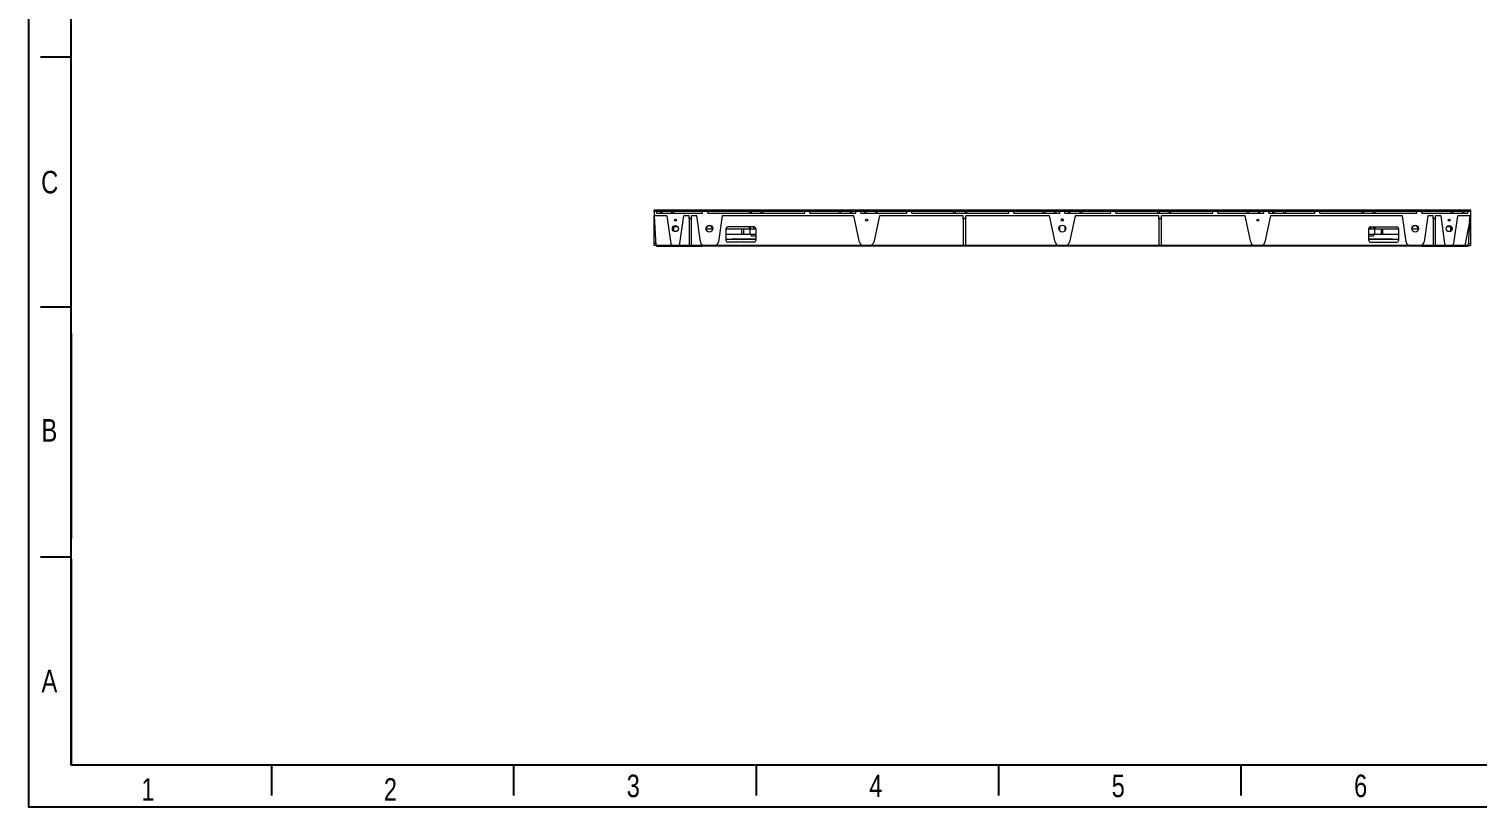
# Model space of a CAD drawing. Header units: millimetres. Extents: x 2185 to 26698, y 9658 to 17427.
# Drawn here: x 2185 to 3888, y 9658 to 10574 of the extents above; entities that cross this region are included whole.
import ezdxf

# ---------------------------------------------------------------- set-up
doc = ezdxf.new("R2010")
doc.units = ezdxf.units.MM
doc.linetypes.add('SLD-实线', pattern=[0])
doc.layers.add('文字层', color=8, linetype='SLD-实线', lineweight=15)
doc.styles.add('CKSTANDARD', font='arial.ttf')
doc.styles.add('Roamns', font='romans.shx')

# ---------------------------------------------------------------- blocks, each defined once
blk = doc.blocks.new('standard template')
for p, q in [((456, 14517), (54, 14517)), ((456, 11245), (54, 11245)), ((456, 10901), (456, 8211)), ((456, 8211), (456, 10446)), ((456, 6313), (456, 10291)), ((456, 7973), (54, 7973)), ((456, 7944), (456, 5254)), ((456, 5254), (37409, 5254)), ((3074, 5254), (3074, 4851)), ((6246, 4851), (6246, 5254)), ((9418, 4851), (9418, 5254)), ((12589, 4851), (12589, 5254)), ((15761, 4851), (15761, 5254))]:
    blk.add_line(p, q)
blk.add_lwpolyline([(37963, 4700), (-97, 4700), (-97, 30879), (37963, 30879)], close=True)
at = {"color": 7}
for points in [[(456, 6674), (456, 5964), (456, 5254), (456, 30226), (37409, 30226), (37409, 5254)], [(456, 9631), (456, 8921), (456, 8211)]]:
    blk.add_lwpolyline(points, dxfattribs=at)
at = {"style": 'CKSTANDARD', "width": 0.75}
for s, p in [('C', (62, 12732)), ('B', (67, 9483)), ('A', (67, 6202)), ('3', (7722, 4830)), ('4', (10894, 4830)), ('5', (14066, 4830)), ('6', (17237, 4830)), ('1', (1373, 4783)), ('2', (4545, 4783))]:
    blk.add_text(s, height=295, dxfattribs=at).set_placement(p)
at = {"style": 'Roamns'}
for tag, p in [('PAGE_NAME', (27466, 7594)), ('PROJECT_NAME', (27466, 6884)), ('DRAWN_NAME', (27466, 6174)), ('VERSION', (34241, 6174)), ('SELECT_DATA', (27466, 5464)), ('PAGE_NUMBER', (34241, 5464))]:
    blk.add_attdef(tag, p, '', height=285, dxfattribs=at)
blk = doc.blocks.new('76209563')
at = {"color": 2, "linetype": 'Continuous'}
for p, q in [((-5361.1, 1900.8), (-5361.1, 1895.8)), ((-5358.1, 1900.8), (-5361.1, 1900.8)), ((-5361.1, 1863.4), (-5361.1, 1895.8)), ((-5346.1, 1895.8), (-5361.1, 1895.8)), ((-5358.6, 1860.8), (-5360.6, 1895.8)), ((-5358.1, 1898.8), (-5358.1, 1900.8)), ((-5358.1, 1898.8), (-5304.1, 1898.8)), ((-5352.1, 1900.8), (-5354.1, 1900.8)), ((-5346.1, 1895.8), (-5341.5, 1863.4)), ((-5338.2, 1900.8), (-5340.2, 1900.8)), ((-5338.3, 1898.8), (-5338.2, 1899.5)), ((-5335.8, 1890.8), (-5337.4, 1890.8)), ((-5335.8, 1890.8), (-5335.1, 1890.4)), ((-5330.8, 1863.4), (-5326.1, 1895.8)), ((-5320.1, 1895.8), (-5326.1, 1895.8)), ((-5320.1, 1892.8), (-5320.1, 1895.8)), ((-5320.1, 1892.3), (-5320.1, 1892.8)), ((-5317.1, 1892.8), (-5320.1, 1892.8)), ((-5320.1, 1892.3), (-5320.1, 1860.8)), ((-5317.1, 1892.3), (-5320.1, 1892.3)), ((-5317.1, 1892.8), (-5317.1, 1895.8)), ((-5311.1, 1895.8), (-5317.1, 1895.8)), ((-5317.1, 1892.8), (-5317.1, 1892.3)), ((-5317.1, 1860.8), (-5317.1, 1892.3)), ((-5306.8, 1865.1), (-5311.1, 1895.8)), ((-5304.1, 1898.8), (-5304.1, 1900.8)), ((-5298.1, 1900.8), (-5304.1, 1900.8)), ((-5298.1, 1898.8), (-5298.1, 1900.8)), ((-5298.1, 1898.8), (-5184.1, 1898.8)), ((-5281.1, 1895.8), (-5285.5, 1865.1)), ((-5126.1, 1895.8), (-5281.1, 1895.8)), ((-5247.1, 1900.8), (-5249.1, 1900.8)), ((-5233.2, 1900.8), (-5235.2, 1900.8)), ((-5233.3, 1898.8), (-5233.2, 1899.5)), ((-5184.1, 1898.8), (-5184.1, 1900.8)), ((-5178.1, 1900.8), (-5184.1, 1900.8)), ((-5178.1, 1898.8), (-5178.1, 1900.8)), ((-5178.1, 1898.8), (-5124.1, 1898.8)), ((-5142.1, 1900.8), (-5144.1, 1900.8)), ((-5128.2, 1900.8), (-5130.2, 1900.8)), ((-5128.3, 1898.8), (-5128.2, 1899.5)), ((-5119.5, 1864.7), (-5126.1, 1895.8)), ((-5124.1, 1898.8), (-5124.1, 1900.8)), ((-5118.1, 1900.8), (-5124.1, 1900.8)), ((-5118.1, 1898.8), (-5118.1, 1900.8)), ((-5118.1, 1898.8), (-5064.1, 1898.8)), ((-5112.1, 1900.8), (-5114.1, 1900.8)), ((-5096.1, 1895.8), (-5102.8, 1864.7)), ((-5098.2, 1900.8), (-5100.2, 1900.8)), ((-5098.3, 1898.8), (-5098.2, 1899.5)), ((-4997.6, 1895.8), (-5096.1, 1895.8)), ((-5064.1, 1898.8), (-5064.1, 1900.8)), ((-5058.1, 1900.8), (-5064.1, 1900.8)), ((-5058.1, 1898.8), (-5058.1, 1900.8)), ((-5058.1, 1898.8), (-4944.1, 1898.8)), ((-5007.1, 1900.8), (-5009.1, 1900.8)), ((-4997.6, 1892.8), (-4997.6, 1895.8)), ((-4997.6, 1892.3), (-4997.6, 1892.8)), ((-4994.6, 1892.8), (-4997.6, 1892.8)), ((-4997.6, 1892.3), (-4997.6, 1860.8)), ((-4994.6, 1892.3), (-4997.6, 1892.3)), ((-4993.2, 1900.8), (-4995.2, 1900.8)), ((-4994.6, 1892.8), (-4994.6, 1895.8)), ((-4896.1, 1895.8), (-4994.6, 1895.8)), ((-4994.6, 1892.8), (-4994.6, 1892.3)), ((-4994.6, 1860.8), (-4994.6, 1892.3)), ((-4993.3, 1898.8), (-4993.2, 1899.5)), ((-4938.1, 1900.8), (-4944.1, 1900.8)), ((-4944.1, 1898.8), (-4944.1, 1900.8)), ((-4938.1, 1898.8), (-4938.1, 1900.8)), ((-4938.1, 1898.8), (-4884.1, 1898.8)), ((-4902.1, 1900.8), (-4904.1, 1900.8)), ((-4889.5, 1864.7), (-4896.1, 1895.8)), ((-4888.2, 1900.8), (-4890.2, 1900.8)), ((-4888.3, 1898.8), (-4888.2, 1899.5)), ((-4878.1, 1900.8), (-4884.1, 1900.8)), ((-4884.1, 1898.8), (-4884.1, 1900.8)), ((-4878.1, 1898.8), (-4878.1, 1900.8)), ((-4878.1, 1898.8), (-4824.1, 1898.8)), ((-4872.1, 1900.8), (-4874.1, 1900.8)), ((-4866.1, 1895.8), (-4872.8, 1864.7)), ((-4767.6, 1895.8), (-4866.1, 1895.8)), ((-4858.2, 1900.8), (-4860.2, 1900.8)), ((-4858.3, 1898.8), (-4858.2, 1899.5)), ((-4818.1, 1900.8), (-4824.1, 1900.8)), ((-4824.1, 1898.8), (-4824.1, 1900.8)), ((-4818.1, 1898.8), (-4818.1, 1900.8)), ((-4818.1, 1898.8), (-4704.1, 1898.8)), ((-4767.1, 1900.8), (-4769.1, 1900.8)), ((-4767.6, 1892.8), (-4767.6, 1895.8)), ((-4764.6, 1892.8), (-4767.6, 1892.8)), ((-4767.6, 1892.3), (-4767.6, 1892.8)), ((-4764.6, 1892.3), (-4767.6, 1892.3)), ((-4767.6, 1892.3), (-4767.6, 1860.8)), ((-4666.1, 1895.8), (-4764.6, 1895.8)), ((-4764.6, 1892.8), (-4764.6, 1895.8)), ((-4764.6, 1892.8), (-4764.6, 1892.3)), ((-4764.6, 1860.8), (-4764.6, 1892.3)), ((-4753.2, 1900.8), (-4755.2, 1900.8)), ((-4753.3, 1898.8), (-4753.2, 1899.5)), ((-4698.1, 1900.8), (-4704.1, 1900.8)), ((-4704.1, 1898.8), (-4704.1, 1900.8)), ((-4698.1, 1898.8), (-4698.1, 1900.8)), ((-4698.1, 1898.8), (-4644.1, 1898.8)), ((-4659.5, 1864.7), (-4666.1, 1895.8)), ((-4662.1, 1900.8), (-4664.1, 1900.8)), ((-4648.2, 1900.8), (-4650.2, 1900.8)), ((-4648.3, 1898.8), (-4648.2, 1899.5)), ((-4638.1, 1900.8), (-4644.1, 1900.8)), ((-4644.1, 1898.8), (-4644.1, 1900.8)), ((-4636.1, 1895.8), (-4642.8, 1864.7)), ((-4638.1, 1898.8), (-4638.1, 1900.8)), ((-4638.1, 1898.8), (-4584.1, 1898.8)), ((-4481.1, 1895.8), (-4636.1, 1895.8)), ((-4632.1, 1900.8), (-4634.1, 1900.8)), ((-4618.2, 1900.8), (-4620.2, 1900.8)), ((-4618.3, 1898.8), (-4618.2, 1899.5)), ((-4578.1, 1900.8), (-4584.1, 1900.8)), ((-4584.1, 1898.8), (-4584.1, 1900.8)), ((-4578.1, 1898.8), (-4578.1, 1900.8)), ((-4578.1, 1898.8), (-4464.1, 1898.8)), ((-4527.1, 1900.8), (-4529.1, 1900.8)), ((-4513.2, 1900.8), (-4515.2, 1900.8)), ((-4513.3, 1898.8), (-4513.2, 1899.5)), ((-4476.8, 1865.1), (-4481.1, 1895.8)), ((-4458.1, 1900.8), (-4464.1, 1900.8)), ((-4464.1, 1898.8), (-4464.1, 1900.8)), ((-4458.1, 1898.8), (-4458.1, 1900.8)), ((-4458.1, 1898.8), (-4404.1, 1898.8)), ((-4451.1, 1895.8), (-4455.5, 1865.1)), ((-4445.1, 1895.8), (-4451.1, 1895.8)), ((-4445.1, 1892.8), (-4445.1, 1895.8)), ((-4442.1, 1892.8), (-4445.1, 1892.8)), ((-4445.1, 1892.3), (-4445.1, 1892.8)), ((-4442.1, 1892.3), (-4445.1, 1892.3)), ((-4445.1, 1892.3), (-4445.1, 1860.8)), ((-4436.1, 1895.8), (-4442.1, 1895.8)), ((-4442.1, 1892.8), (-4442.1, 1895.8)), ((-4442.1, 1892.8), (-4442.1, 1892.3)), ((-4442.1, 1860.8), (-4442.1, 1892.3)), ((-4436.1, 1895.8), (-4431.5, 1863.4)), ((-4427.2, 1890.4), (-4426.5, 1890.8)), ((-4424.9, 1890.8), (-4426.5, 1890.8)), ((-4422.1, 1900.8), (-4424.1, 1900.8)), ((-4420.8, 1863.4), (-4416.1, 1895.8)), ((-4401.1, 1895.8), (-4416.1, 1895.8)), ((-4408.2, 1900.8), (-4410.2, 1900.8)), ((-4408.3, 1898.8), (-4408.2, 1899.5)), ((-4401.1, 1900.8), (-4404.1, 1900.8)), ((-4404.1, 1898.8), (-4404.1, 1900.8)), ((-4402.1, 1888.7), (-4401.6, 1895.8)), ((-4401.1, 1900.8), (-4401.1, 1895.8)), ((-4401.1, 1895.8), (-4401.1, 1863.4)), ((-5339.2, 1879), (-5339.2, 1882.5)), ((-5338.2, 1882.8), (-5338.2, 1877.9)), ((-5333.1, 1882.8), (-5338.2, 1882.8)), ((-5338.1, 1882.8), (-5338.1, 1883.7)), ((-5292.1, 1880.2), (-5300.1, 1880.2)), ((-5276.6, 1866.8), (-5276.6, 1880.8)), ((-5241.6, 1880.2), (-5276.6, 1880.2)), ((-5276.6, 1874.2), (-5241.6, 1874.2)), ((-5243.6, 1882.8), (-5274.6, 1882.8)), ((-5258.2, 1880.2), (-5258.2, 1874.2)), ((-5256.1, 1880.2), (-5256.1, 1874.2)), ((-5249.1, 1880.2), (-5249.1, 1882.8)), ((-5248.2, 1874.2), (-5248.2, 1880.2)), ((-5248.1, 1882.8), (-5248.1, 1880.2)), ((-5247.1, 1874.2), (-5247.1, 1872.2)), ((-5243.7, 1880.2), (-5243.7, 1882.8)), ((-5241.6, 1880.8), (-5241.6, 1866.8)), ((-4884.1, 1878.2), (-4884.1, 1883.4)), ((-4878.1, 1883.4), (-4878.1, 1878.2)), ((-4520.6, 1866.8), (-4520.6, 1880.8)), ((-4485.6, 1880.2), (-4520.6, 1880.2)), ((-4520.6, 1874.2), (-4485.6, 1874.2)), ((-4518.6, 1882.8), (-4487.6, 1882.8)), ((-4518.5, 1882.8), (-4518.5, 1880.2)), ((-4515.1, 1874.2), (-4515.1, 1872.2)), ((-4514.2, 1880.2), (-4514.2, 1882.8)), ((-4514.1, 1880.2), (-4514.1, 1874.2)), ((-4513.1, 1880.2), (-4513.1, 1882.8)), ((-4506.1, 1880.2), (-4506.1, 1874.2)), ((-4504.1, 1874.2), (-4504.1, 1880.2)), ((-4485.6, 1880.8), (-4485.6, 1866.8)), ((-4462.1, 1880.2), (-4470.1, 1880.2)), ((-4424.1, 1882.8), (-4429.1, 1882.8)), ((-4424.1, 1882.8), (-4424.1, 1883.7)), ((-4424.1, 1877.9), (-4424.1, 1882.8)), ((-4423.1, 1882.5), (-4423.1, 1879)), ((-4402.1, 1888.7), (-4407.6, 1860.8)), ((-4402.1, 1888.7), (-4403.6, 1860.8)), ((-5361.1, 1860.8), (-5361.1, 1863.4)), ((-5358.8, 1863.4), (-5361.1, 1863.4)), ((-5358.7, 1860.8), (-5361.1, 1860.8)), ((-5358.1, 1860.3), (-5358.7, 1860.8)), ((-5338.5, 1860.8), (-5358.6, 1860.8)), ((-5358.2, 1860.3), (-5358.5, 1860.6)), ((-5358.2, 1860.3), (-5358.2, 1860.3)), ((-5358.1, 1860.3), (-5304.1, 1860.3)), ((-5354.6, 1860.8), (-5354.6, 1860.3)), ((-5338.5, 1860.8), (-4403.6, 1860.8)), ((-5307.6, 1860.3), (-5307.6, 1860.8)), ((-5303.6, 1860.8), (-5304.1, 1860.3)), ((-5241.6, 1867.8), (-5276.6, 1867.8)), ((-5243.6, 1864.8), (-5274.6, 1864.8)), ((-5268.1, 1868.8), (-5270.3, 1867.8)), ((-5268.1, 1868.8), (-5241.6, 1868.8)), ((-5255.9, 1867.8), (-5253.7, 1868.8)), ((-5247.1, 1872.2), (-5241.6, 1872.2)), ((-4520.6, 1872.2), (-4515.1, 1872.2)), ((-4520.6, 1868.8), (-4494.2, 1868.8)), ((-4485.6, 1867.8), (-4520.6, 1867.8)), ((-4518.6, 1864.8), (-4487.6, 1864.8)), ((-4508.6, 1868.8), (-4506.4, 1867.8)), ((-4492, 1867.8), (-4494.2, 1868.8)), ((-4458.2, 1860.3), (-4458.7, 1860.8)), ((-4458.1, 1860.3), (-4458.6, 1860.8)), ((-4458.1, 1860.3), (-4404.1, 1860.3)), ((-4454.6, 1860.8), (-4454.6, 1860.3)), ((-4407.7, 1860.3), (-4407.7, 1860.8)), ((-4403.6, 1860.8), (-4404.1, 1860.3)), ((-4403.6, 1860.8), (-4401.1, 1860.8)), ((-4403.5, 1863.4), (-4401.1, 1863.4)), ((-4401.1, 1863.4), (-4401.1, 1860.8))]:
    blk.add_line(p, q, dxfattribs=at)
for centre, radius in [((-5336.1, 1890.8), 1.25), ((-5111.2, 1890.8), 1.25), ((-4881.1, 1890.8), 1.25), ((-4651.1, 1890.8), 1.25), ((-4426.1, 1890.8), 1.25), ((-5336.1, 1880.8), 3.6), ((-5296.1, 1880.8), 4), ((-4881.1, 1880.8), 4), ((-4466.1, 1880.8), 4), ((-4426.1, 1880.8), 3.6)]:
    blk.add_circle(centre, radius, dxfattribs=at)
for centre, radius, start, end in [((-5094, 1906.8), 260.1, 181.3175, 181.7582), ((-5193.5, 1904.1), 158.6, 181.1972, 181.6786), ((-5445.4, 1896.9), 93.4, 1.3747, 1.5965), ((-5298.6, 1900.4), 53.4, 181.3902, 181.7186), ((-5535, 1904.8), 194.9, 358.2421, 358.8302), ((-5550.4, 1905.7), 212.2, 358.3026, 358.6625), ((-4989, 1906.8), 260.1, 181.3175, 181.7582), ((-5088.5, 1904.1), 158.6, 181.1972, 181.6786), ((-5340.4, 1896.9), 93.4, 1.3747, 1.5965), ((-5193.6, 1900.4), 53.4, 181.3902, 181.7186), ((-5430, 1904.8), 194.9, 358.2421, 358.8302), ((-5445.4, 1905.7), 212.2, 358.3026, 358.6625), ((-4884, 1906.8), 260.1, 181.3175, 181.7582), ((-4983.5, 1904.1), 158.6, 181.1972, 181.6786), ((-5235.4, 1896.9), 93.4, 1.3747, 1.5965), ((-5088.6, 1900.4), 53.4, 181.3902, 181.7186), ((-5325, 1904.8), 194.9, 358.2421, 358.8302), ((-5340.4, 1905.7), 212.2, 358.3026, 358.6625), ((-4854, 1906.8), 260.1, 181.3175, 181.7582), ((-4953.5, 1904.1), 158.6, 181.1972, 181.6786), ((-5205.4, 1896.9), 93.4, 1.3747, 1.5965), ((-5058.6, 1900.4), 53.4, 181.3902, 181.7186), ((-5295, 1904.8), 194.9, 358.2421, 358.8302), ((-5310.4, 1905.7), 212.2, 358.3026, 358.6625), ((-4749, 1906.8), 260.1, 181.3175, 181.7582), ((-4848.5, 1904.1), 158.6, 181.1972, 181.6786), ((-5100.4, 1896.9), 93.4, 1.3747, 1.5965), ((-4953.6, 1900.4), 53.4, 181.3902, 181.7186), ((-5190, 1904.8), 194.9, 358.2421, 358.8302), ((-5205.4, 1905.7), 212.2, 358.3026, 358.6625), ((-4644, 1906.8), 260.1, 181.3175, 181.7582), ((-4743.5, 1904.1), 158.6, 181.1972, 181.6786), ((-4995.4, 1896.9), 93.4, 1.3747, 1.5965), ((-4848.6, 1900.4), 53.4, 181.3902, 181.7186), ((-5085, 1904.8), 194.9, 358.2421, 358.8302), ((-5100.4, 1905.7), 212.2, 358.3026, 358.6625), ((-4881.1, 1883.8), 8, 84.2552, 95.7448), ((-4614, 1906.8), 260.1, 181.3175, 181.7582), ((-4713.5, 1904.1), 158.6, 181.1972, 181.6786), ((-4965.4, 1896.9), 93.4, 1.3747, 1.5965), ((-4818.6, 1900.4), 53.4, 181.3902, 181.7186), ((-5055, 1904.8), 194.9, 358.2421, 358.8302), ((-5070.4, 1905.7), 212.2, 358.3026, 358.6625), ((-4509, 1906.8), 260.1, 181.3175, 181.7582), ((-4608.5, 1904.1), 158.6, 181.1972, 181.6786), ((-4860.4, 1896.9), 93.4, 1.3747, 1.5965), ((-4713.6, 1900.4), 53.4, 181.3902, 181.7186), ((-4950, 1904.8), 194.9, 358.2421, 358.8302), ((-4965.4, 1905.7), 212.2, 358.3026, 358.6625), ((-4404, 1906.8), 260.1, 181.3175, 181.7582), ((-4503.5, 1904.1), 158.6, 181.1972, 181.6786), ((-4755.4, 1896.9), 93.4, 1.3747, 1.5965), ((-4608.6, 1900.4), 53.4, 181.3902, 181.7186), ((-4845, 1904.8), 194.9, 358.2421, 358.8302), ((-4860.4, 1905.7), 212.2, 358.3026, 358.6625), ((-4374, 1906.8), 260.1, 181.3175, 181.7582), ((-4473.5, 1904.1), 158.6, 181.1972, 181.6786), ((-4725.4, 1896.9), 93.4, 1.3747, 1.5965), ((-4578.6, 1900.4), 53.4, 181.3902, 181.7186), ((-4815, 1904.8), 194.9, 358.2421, 358.8302), ((-4830.4, 1905.7), 212.2, 358.3026, 358.6625), ((-4269, 1906.8), 260.1, 181.3175, 181.7582), ((-4368.5, 1904.1), 158.6, 181.1972, 181.6786), ((-4620.4, 1896.9), 93.4, 1.3747, 1.5965), ((-4473.6, 1900.4), 53.4, 181.3902, 181.7186), ((-4710, 1904.8), 194.9, 358.2421, 358.8302), ((-4725.4, 1905.7), 212.2, 358.3026, 358.6625), ((-4164, 1906.8), 260.1, 181.3175, 181.7582), ((-4263.5, 1904.1), 158.6, 181.1972, 181.6786), ((-4515.4, 1896.9), 93.4, 1.3747, 1.5965), ((-4368.6, 1900.4), 53.4, 181.3902, 181.7186), ((-4605, 1904.8), 194.9, 358.2421, 358.8302), ((-4620.4, 1905.7), 212.2, 358.3026, 358.6625), ((-5296.2, 1880.8), 3.25, 348.6497, 191.3491), ((-5274.6, 1880.8), 2, 90.0001, 180), ((-5243.6, 1880.8), 2, 0, 90.0001), ((-4518.6, 1880.8), 2, 90.0001, 180), ((-4487.6, 1880.8), 2, 0, 90), ((-4466.2, 1880.8), 3.25, 348.6497, 191.3491), ((-5338.5, 1863.8), 3, 188.1301, 270), ((-5333.7, 1863.8), 3, 270, 351.8699), ((-5301.8, 1865.8), 5, 188.1301, 270), ((-5290.5, 1865.8), 5, 270, 351.8699), ((-5274.6, 1866.8), 2, 180, 270), ((-5243.6, 1866.8), 2, 270, 0), ((-5114.6, 1865.8), 5, 192.0948, 270), ((-5107.7, 1865.8), 5, 270, 347.9052), ((-4884.6, 1865.8), 5, 192.0948, 270), ((-4877.7, 1865.8), 5, 270, 347.9052), ((-4654.6, 1865.8), 5, 192.0948, 270), ((-4647.7, 1865.8), 5, 270, 347.9052), ((-4518.6, 1866.8), 2, 180, 270), ((-4487.6, 1866.8), 2, 270, 360), ((-4471.8, 1865.8), 5, 188.1301, 270), ((-4460.5, 1865.8), 5, 270, 351.8699), ((-4428.5, 1863.8), 3, 188.1301, 270), ((-4423.7, 1863.8), 3, 270, 351.8699)]:
    blk.add_arc(centre, radius, start, end, dxfattribs=at)
blk = doc.blocks.new('IM-1')
at = {"color": 4, "lineweight": 5}
for p, q in [((1111, 4129.8), (1111, 4131.8)), ((1111, 4131.8), (1351, 4131.8)), ((1351, 4129.8), (1111, 4129.8)), ((1351, 4131.8), (1351, 4129.8))]:
    blk.add_line(p, q, dxfattribs=at)

msp = doc.modelspace()

# ---------------------------------------------------------------- linework, layer by layer
at = {"color": 7, "linetype": 'Continuous'}
msp.add_line((2922.414, 10318.74), (3877.415, 10318.74), dxfattribs=at)

# ---------------------------------------------------------------- block references
at = {"transparency": 33554595, "xscale": 0.08990503216734323, "yscale": 0.08990503216734323, "zscale": 0.08990503216734323}
msp.add_blockref('standard template', (2193.411, 9235.511), dxfattribs=at)
at = {"color": 4, "lineweight": 5}
for p in [(1808.878, 6228.933), (2048.878, 6228.933), (2288.878, 6228.933), (2528.878, 6228.933)]:
    msp.add_blockref('IM-1', p, dxfattribs=at)
at = {"layer": '文字层'}
msp.add_blockref('76209563', (8281.058, 8457.952), dxfattribs=at)

doc.saveas('drawing.dxf')
